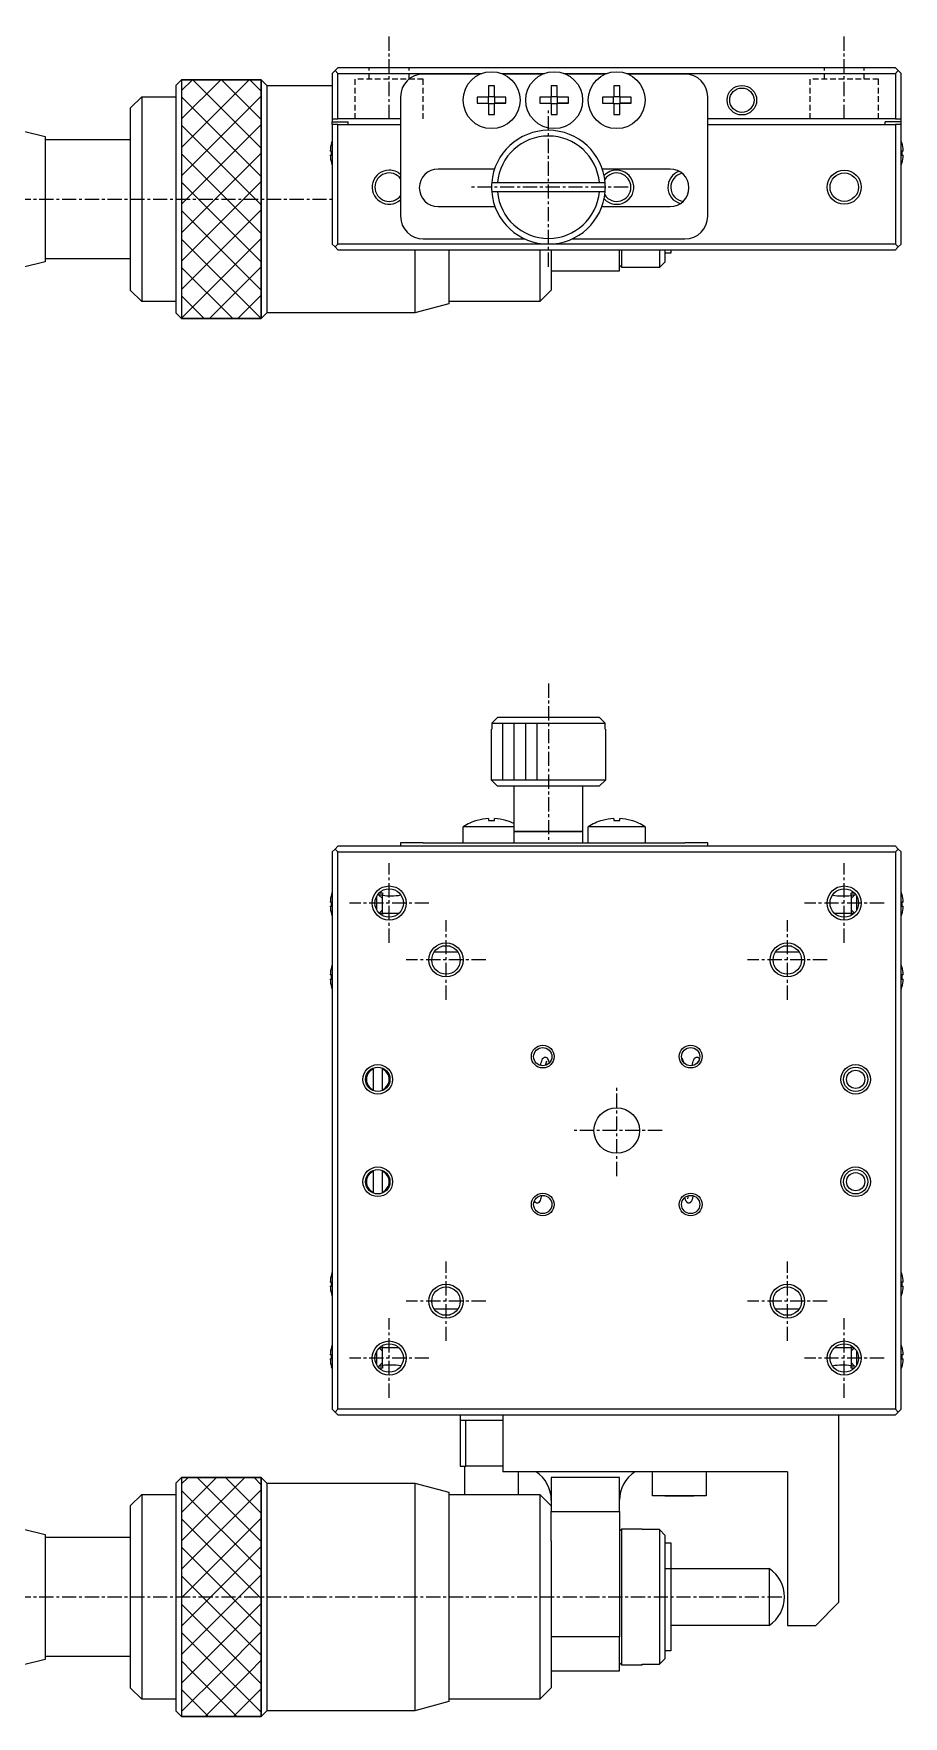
# Model space of a CAD drawing. Extents: x 440 to 775, y 150 to 385.
# Drawn here: x 515.2 to 591.6, y 237.3 to 385.2 of the extents above; entities that cross this region are included whole.
import ezdxf

# ---------------------------------------------------------------- set-up
doc = ezdxf.new("R2010")
doc.units = 0
doc.linetypes.add('CENTER', pattern=[2, 1.25, -0.25, 0.25, -0.25])
doc.linetypes.add('DASHED', pattern=[0.75, 0.5, -0.25])
doc.layers.get('0').update_dxf_attribs({"linetype": 'CONTINUOUS'})
doc.layers.add('CENTER', color=1, linetype='CENTER')

msp = doc.modelspace()

# ---------------------------------------------------------------- linework, layer by layer
at = {"color": 7, "linetype": 'CONTINUOUS'}
for p, q in [((541.66, 381.93), (541.41, 381.68)), ((541.41, 381.68), (541.41, 377.68)), ((541.91, 382.18), (541.66, 381.93)), ((541.91, 381.68), (541.66, 381.93)), ((590.91, 382.18), (541.91, 382.18)), ((541.91, 377.68), (541.91, 381.68)), ((541.91, 381.68), (554.56, 381.68)), ((556.27, 381.68), (560.06, 381.68)), ((561.77, 381.68), (565.56, 381.68)), ((567.27, 381.68), (590.91, 381.68)), ((591.16, 381.93), (590.91, 382.18)), ((591.16, 381.93), (590.91, 381.68)), ((590.91, 381.68), (590.91, 377.68)), ((591.41, 381.68), (591.16, 381.93)), ((591.41, 377.68), (591.41, 381.68)), ((527.66, 380.63), (528.16, 381.13)), ((527.66, 380.63), (527.66, 360.63)), ((535.16, 381.13), (535.66, 380.63)), ((535.66, 380.63), (535.66, 360.63)), ((535.66, 380.63), (541.41, 380.63)), ((554.43, 381.63), (549.41, 381.63)), ((555.15, 380.59), (555.15, 379.59)), ((555.67, 380.59), (555.15, 380.59)), ((555.67, 379.59), (555.67, 380.59)), ((559.93, 381.63), (556.39, 381.63)), ((560.65, 380.59), (560.65, 379.59)), ((561.17, 380.59), (560.65, 380.59)), ((561.17, 379.59), (561.17, 380.59)), ((565.43, 381.63), (561.89, 381.63)), ((566.15, 380.59), (566.15, 379.59)), ((566.67, 380.59), (566.15, 380.59)), ((566.67, 379.59), (566.67, 380.59)), ((572.41, 381.63), (567.39, 381.63)), ((523.66, 378.63), (524.66, 379.63)), ((524.66, 379.63), (524.66, 361.63)), ((524.66, 379.63), (527.66, 379.63)), ((547.41, 379.63), (547.41, 369.13)), ((554.15, 379.59), (554.15, 379.07)), ((555.15, 379.59), (554.15, 379.59)), ((554.15, 379.07), (555.15, 379.07)), ((554.15, 379.07), (555.11, 379.07)), ((555.11, 379.59), (555.11, 379.07)), ((555.11, 379.07), (555.15, 379.07)), ((555.67, 379.63), (555.15, 379.63)), ((555.15, 379.07), (555.15, 378.07)), ((555.15, 379.03), (555.67, 379.03)), ((556.67, 379.59), (555.67, 379.59)), ((555.67, 379.07), (556.67, 379.07)), ((555.67, 378.07), (555.67, 379.07)), ((555.67, 379.07), (555.71, 379.07)), ((555.71, 379.07), (555.71, 379.59)), ((556.67, 379.07), (555.71, 379.07)), ((556.67, 379.07), (556.67, 379.59)), ((559.65, 379.59), (559.65, 379.07)), ((560.65, 379.59), (559.65, 379.59)), ((559.65, 379.07), (560.65, 379.07)), ((559.65, 379.07), (560.61, 379.07)), ((560.61, 379.59), (560.61, 379.07)), ((560.61, 379.07), (560.65, 379.07)), ((561.17, 379.63), (560.65, 379.63)), ((560.65, 379.07), (560.65, 378.07)), ((560.65, 379.03), (561.17, 379.03)), ((562.17, 379.59), (561.17, 379.59)), ((561.17, 379.07), (562.17, 379.07)), ((561.17, 378.07), (561.17, 379.07)), ((561.17, 379.07), (561.21, 379.07)), ((561.21, 379.07), (561.21, 379.59)), ((562.17, 379.07), (561.21, 379.07)), ((562.17, 379.07), (562.17, 379.59)), ((565.15, 379.59), (565.15, 379.07)), ((566.15, 379.59), (565.15, 379.59)), ((565.15, 379.07), (566.15, 379.07)), ((565.15, 379.07), (566.11, 379.07)), ((566.11, 379.59), (566.11, 379.07)), ((566.11, 379.07), (566.15, 379.07)), ((566.67, 379.63), (566.15, 379.63)), ((566.15, 379.07), (566.15, 378.07)), ((566.15, 379.03), (566.67, 379.03)), ((567.67, 379.59), (566.67, 379.59)), ((566.67, 379.07), (567.67, 379.07)), ((566.67, 378.07), (566.67, 379.07)), ((566.67, 379.07), (566.71, 379.07)), ((566.71, 379.07), (566.71, 379.59)), ((567.67, 379.07), (566.71, 379.07)), ((567.67, 379.07), (567.67, 379.59)), ((574.41, 369.13), (574.41, 379.63)), ((523.66, 378.63), (523.66, 362.63)), ((541.41, 377.68), (541.91, 377.68)), ((541.41, 377.68), (541.41, 377.43)), ((541.41, 377.43), (542.81, 377.43)), ((541.41, 377.18), (541.41, 377.43)), ((547.41, 377.68), (541.91, 377.68)), ((542.81, 377.18), (542.81, 377.43)), ((555.15, 378.07), (555.67, 378.07)), ((560.65, 378.07), (561.17, 378.07)), ((566.15, 378.07), (566.67, 378.07)), ((590.91, 377.68), (574.41, 377.68)), ((590.01, 377.18), (590.01, 377.43)), ((591.41, 377.43), (590.01, 377.43)), ((590.91, 377.68), (591.41, 377.68)), ((591.41, 377.43), (591.41, 377.68)), ((591.41, 377.18), (591.41, 377.43)), ((514.16, 376.63), (516.16, 376.13)), ((516.16, 376.13), (516.16, 365.13)), ((516.16, 375.88), (523.66, 375.88)), ((541.41, 377.18), (541.41, 366.68)), ((541.91, 377.18), (541.41, 377.18)), ((541.91, 366.68), (541.91, 377.18)), ((541.91, 377.18), (547.41, 377.18)), ((574.41, 377.18), (590.91, 377.18)), ((590.91, 377.18), (590.91, 366.68)), ((591.41, 377.18), (590.91, 377.18)), ((591.41, 366.68), (591.41, 377.18)), ((541.34, 374.86), (541.22, 374.86)), ((541.22, 374.5), (541.34, 374.5)), ((541.34, 375.56), (541.34, 375.57)), ((541.34, 374.5), (541.34, 374.86)), ((591.49, 375.57), (591.48, 375.56)), ((591.48, 374.86), (591.48, 374.5)), ((591.6, 374.86), (591.48, 374.86)), ((591.48, 374.5), (591.6, 374.5)), ((541.34, 373.79), (541.34, 373.79)), ((555.68, 373.28), (550.71, 373.28)), ((571.11, 373.28), (565.15, 373.28)), ((591.48, 373.79), (591.49, 373.79)), ((555.43, 372.08), (555.93, 372.08)), ((555.93, 372.08), (564.9, 372.08)), ((564.9, 372.08), (565.4, 372.08)), ((550.71, 369.98), (555.71, 369.98)), ((555.93, 371.28), (555.43, 371.28)), ((565.4, 371.28), (555.43, 371.28)), ((564.9, 371.28), (555.93, 371.28)), ((565.4, 371.28), (564.9, 371.28)), ((565.12, 369.98), (571.11, 369.98)), ((549.41, 367.13), (558.34, 367.13)), ((562.49, 367.13), (572.41, 367.13)), ((523.66, 365.38), (516.16, 365.38)), ((541.41, 366.68), (541.66, 366.43)), ((541.66, 366.43), (541.91, 366.68)), ((541.66, 366.43), (541.91, 366.18)), ((560.41, 366.68), (541.91, 366.68)), ((541.91, 366.18), (590.91, 366.18)), ((548.66, 366.18), (548.66, 360.63)), ((551.66, 366.18), (551.66, 361.43)), ((559.66, 366.18), (559.66, 361.63)), ((590.91, 366.68), (560.41, 366.68)), ((560.66, 366.18), (560.66, 364.33)), ((566.66, 364.33), (566.66, 366.18)), ((566.86, 364.63), (566.86, 366.18)), ((570.16, 366.18), (570.16, 364.63)), ((570.66, 365.13), (570.66, 366.18)), ((571.16, 365.88), (570.66, 365.88)), ((571.16, 366.18), (571.16, 365.88)), ((590.91, 366.68), (591.16, 366.43)), ((590.91, 366.18), (591.16, 366.43)), ((591.16, 366.43), (591.41, 366.68)), ((516.16, 365.13), (514.16, 364.63)), ((560.66, 364.33), (566.66, 364.33)), ((560.66, 364.33), (560.66, 362.63)), ((566.86, 364.63), (566.66, 364.83)), ((570.16, 364.63), (566.86, 364.63)), ((570.66, 365.13), (570.16, 364.63)), ((524.66, 361.63), (523.66, 362.63)), ((560.66, 362.63), (559.66, 361.63)), ((527.66, 361.63), (524.66, 361.63)), ((551.66, 361.43), (548.66, 360.63)), ((559.66, 361.63), (551.66, 361.63)), ((528.16, 360.13), (527.66, 360.63)), ((535.66, 360.63), (535.16, 360.13)), ((548.66, 360.63), (535.66, 360.63)), ((555.43, 324.05), (555.41, 324.05)), ((555.43, 324.05), (555.41, 324.05)), ((555.41, 319.55), (555.41, 324.05)), ((555.93, 325.05), (555.43, 324.55)), ((555.43, 324.55), (565.4, 324.55)), ((555.43, 324.55), (555.43, 324.05)), ((564.9, 325.05), (555.93, 325.05)), ((564.9, 325.05), (555.93, 325.05)), ((565.4, 324.55), (564.9, 325.05)), ((565.4, 324.05), (565.4, 324.55)), ((565.41, 324.05), (565.4, 324.05)), ((565.41, 324.05), (565.4, 324.05)), ((565.41, 324.05), (565.41, 319.55)), ((565.41, 319.55), (555.41, 319.55)), ((555.91, 319.05), (555.41, 319.55)), ((565.41, 319.55), (564.91, 319.05)), ((555.91, 319.05), (564.91, 319.05)), ((557.41, 315.05), (557.41, 319.05)), ((563.41, 319.05), (563.41, 315.05)), ((557.41, 315.45), (552.91, 315.45)), ((552.91, 314.05), (552.91, 315.45)), ((554.15, 316.02), (554.15, 316.02)), ((554.15, 316.02), (554.15, 316.02)), ((555.15, 316.19), (555.15, 316.02)), ((555.15, 316.02), (555.67, 316.02)), ((555.67, 316.02), (555.67, 316.19)), ((556.67, 316.02), (556.68, 316.02)), ((556.67, 316.02), (556.68, 316.02)), ((568.91, 315.45), (563.91, 315.45)), ((563.91, 314.05), (563.91, 315.45)), ((565.15, 316.02), (565.15, 316.02)), ((565.15, 316.02), (565.15, 316.02)), ((566.15, 316.19), (566.15, 316.02)), ((566.15, 316.02), (566.67, 316.02)), ((566.67, 316.02), (566.67, 316.19)), ((567.67, 316.02), (567.68, 316.02)), ((567.67, 316.02), (567.68, 316.02)), ((568.91, 315.45), (568.91, 314.05)), ((541.66, 313.5), (541.91, 313.75)), ((590.91, 313.75), (541.91, 313.75)), ((549.41, 314.05), (547.41, 314.05)), ((547.41, 314.05), (547.41, 313.75)), ((549.41, 314.05), (554.34, 314.05)), ((554.34, 314.05), (556.49, 314.05)), ((556.49, 314.05), (559.84, 314.05)), ((557.41, 315.05), (563.41, 315.05)), ((563.41, 315.05), (557.41, 315.05)), ((557.41, 314.05), (557.41, 315.05)), ((559.84, 314.05), (561.99, 314.05)), ((561.99, 314.05), (565.34, 314.05)), ((563.41, 315.05), (563.41, 314.05)), ((565.34, 314.05), (567.49, 314.05)), ((567.49, 314.05), (572.41, 314.05)), ((574.41, 314.05), (572.41, 314.05)), ((574.41, 313.75), (574.41, 314.05)), ((590.91, 313.75), (591.16, 313.5)), ((541.41, 313.25), (541.66, 313.5)), ((541.41, 313.25), (541.41, 264.25)), ((541.66, 313.5), (541.91, 313.25)), ((541.91, 313.25), (590.91, 313.25)), ((541.91, 264.25), (541.91, 313.25)), ((590.91, 313.25), (591.16, 313.5)), ((590.91, 313.25), (590.91, 264.25)), ((591.16, 313.5), (591.41, 313.25)), ((591.41, 264.25), (591.41, 313.25)), ((541.34, 309.54), (541.34, 309.54)), ((541.34, 309.54), (541.34, 309.54)), ((545.31, 309.35), (545.31, 308.16)), ((545.43, 309.53), (545.51, 309.45)), ((545.51, 309.45), (545.81, 309.15)), ((545.81, 309.43), (545.52, 309.45)), ((545.81, 309.65), (545.81, 309.43)), ((545.81, 309.15), (545.81, 309.43)), ((587.01, 309.43), (587.01, 309.65)), ((587.31, 309.45), (587.01, 309.43)), ((587.01, 309.15), (587.31, 309.45)), ((587.01, 309.43), (587.01, 309.15)), ((587.31, 309.45), (587.39, 309.53)), ((587.51, 308.16), (587.51, 309.35)), ((591.49, 309.54), (591.48, 309.54)), ((591.49, 309.54), (591.48, 309.54)), ((541.34, 308.83), (541.22, 308.83)), ((541.22, 308.47), (541.34, 308.47)), ((541.34, 308.47), (541.34, 308.83)), ((541.34, 307.76), (541.34, 307.77)), ((541.34, 307.76), (541.34, 307.77)), ((545.81, 308.15), (545.53, 307.87)), ((545.55, 307.85), (545.81, 307.86)), ((545.81, 308.15), (545.81, 309.15)), ((545.81, 307.86), (545.81, 308.15)), ((545.81, 307.86), (545.81, 307.73)), ((545.81, 307.86), (547.28, 307.85)), ((585.55, 307.85), (587.01, 307.86)), ((587.01, 309.15), (587.01, 308.15)), ((587.01, 308.15), (587.01, 307.86)), ((587.3, 307.87), (587.01, 308.15)), ((587.01, 307.73), (587.01, 307.86)), ((587.01, 307.86), (587.28, 307.85)), ((591.48, 308.83), (591.48, 308.47)), ((591.6, 308.83), (591.48, 308.83)), ((591.48, 308.47), (591.6, 308.47)), ((591.48, 307.77), (591.49, 307.76)), ((591.48, 307.77), (591.49, 307.76)), ((551.76, 304.95), (551.06, 304.95)), ((581.76, 304.95), (581.06, 304.95)), ((550.38, 304.45), (552.45, 304.45)), ((580.38, 304.45), (582.45, 304.45)), ((541.34, 302.43), (541.22, 302.43)), ((541.22, 302.07), (541.34, 302.07)), ((541.34, 303.14), (541.34, 303.14)), ((541.34, 303.14), (541.34, 303.14)), ((541.34, 302.07), (541.34, 302.43)), ((591.49, 303.14), (591.48, 303.14)), ((591.49, 303.14), (591.48, 303.14)), ((591.48, 302.43), (591.48, 302.07)), ((591.6, 302.43), (591.48, 302.43)), ((591.48, 302.07), (591.6, 302.07)), ((541.34, 301.36), (541.34, 301.37)), ((541.34, 301.36), (541.34, 301.37)), ((591.48, 301.37), (591.49, 301.36)), ((591.48, 301.37), (591.49, 301.36)), ((560.23, 294.86), (560.13, 294.48)), ((572.12, 295.14), (572.29, 294.75)), ((573.53, 294.84), (573.5, 294.71)), ((545.01, 294.17), (545.01, 294.25)), ((545.01, 294.25), (545.01, 292.26)), ((545.01, 294.17), (545.01, 292.34)), ((545.81, 294.25), (545.81, 294.17)), ((545.81, 292.34), (545.81, 294.17)), ((545.01, 292.25), (545.01, 292.34)), ((545.81, 292.34), (545.81, 292.25)), ((545.01, 285.17), (545.01, 285.25)), ((545.01, 285.25), (545.01, 283.26)), ((545.01, 285.17), (545.01, 283.34)), ((545.81, 285.25), (545.81, 285.17)), ((545.81, 283.34), (545.81, 285.17)), ((545.01, 283.25), (545.01, 283.34)), ((545.81, 283.34), (545.81, 283.25)), ((559.33, 282.74), (559.35, 282.82)), ((572.65, 282.75), (572.71, 283.03)), ((541.34, 275.43), (541.22, 275.43)), ((541.34, 276.14), (541.34, 276.14)), ((541.34, 276.14), (541.34, 276.14)), ((541.34, 275.07), (541.34, 275.43)), ((591.49, 276.14), (591.48, 276.14)), ((591.49, 276.14), (591.48, 276.14)), ((591.48, 275.43), (591.48, 275.07)), ((591.6, 275.43), (591.48, 275.43)), ((541.22, 275.07), (541.34, 275.07)), ((541.34, 274.36), (541.34, 274.37)), ((541.34, 274.36), (541.34, 274.37)), ((591.48, 275.07), (591.6, 275.07)), ((591.48, 274.37), (591.49, 274.36)), ((591.48, 274.37), (591.49, 274.36)), ((552.45, 273.05), (550.38, 273.05)), ((551.06, 272.55), (551.76, 272.55)), ((582.45, 273.05), (580.38, 273.05)), ((581.06, 272.55), (581.76, 272.55)), ((541.34, 269.74), (541.34, 269.74)), ((541.34, 269.74), (541.34, 269.74)), ((545.31, 269.35), (545.31, 268.16)), ((545.53, 269.64), (545.81, 269.35)), ((545.81, 269.65), (545.55, 269.65)), ((545.81, 269.78), (545.81, 269.65)), ((545.81, 269.35), (545.81, 269.65)), ((547.28, 269.65), (545.81, 269.65)), ((545.81, 268.35), (545.81, 269.35)), ((587.01, 269.65), (585.55, 269.65)), ((587.01, 269.65), (587.01, 269.78)), ((587.01, 269.65), (587.01, 269.35)), ((587.28, 269.65), (587.01, 269.65)), ((587.01, 269.35), (587.3, 269.64)), ((587.01, 269.35), (587.01, 268.35)), ((587.51, 268.16), (587.51, 269.35)), ((591.49, 269.74), (591.48, 269.74)), ((591.49, 269.74), (591.48, 269.74)), ((541.34, 269.03), (541.22, 269.03)), ((541.22, 268.67), (541.34, 268.67)), ((541.34, 268.67), (541.34, 269.03)), ((541.34, 267.96), (541.34, 267.97)), ((541.34, 267.96), (541.34, 267.97)), ((545.51, 268.05), (545.43, 267.98)), ((545.81, 268.35), (545.51, 268.05)), ((545.52, 268.06), (545.81, 268.08)), ((545.81, 268.08), (545.81, 268.35)), ((545.81, 268.08), (545.81, 267.86)), ((587.01, 268.35), (587.01, 268.08)), ((587.31, 268.05), (587.01, 268.35)), ((587.01, 267.86), (587.01, 268.08)), ((587.01, 268.08), (587.31, 268.06)), ((587.39, 267.98), (587.31, 268.05)), ((591.48, 269.03), (591.48, 268.67)), ((591.6, 269.03), (591.48, 269.03)), ((591.48, 268.67), (591.6, 268.67)), ((591.48, 267.97), (591.49, 267.96)), ((591.48, 267.97), (591.49, 267.96)), ((541.66, 264), (541.41, 264.25)), ((541.66, 264), (541.91, 264.25)), ((541.91, 263.75), (541.66, 264)), ((590.91, 264.25), (541.91, 264.25)), ((541.91, 263.75), (590.91, 263.75)), ((552.66, 263.75), (552.66, 263.25)), ((556.41, 263.75), (556.41, 258.75)), ((585.91, 263.75), (585.91, 247.25)), ((590.91, 264.25), (591.16, 264)), ((591.16, 264), (590.91, 263.75)), ((591.41, 264.25), (591.16, 264)), ((552.66, 263.25), (552.66, 259.25)), ((553.16, 263.25), (552.66, 263.25)), ((556.41, 263.25), (553.16, 263.25)), ((553.16, 259.25), (553.16, 263.25)), ((552.66, 259.25), (553.16, 259.25)), ((553.06, 256.75), (553.06, 259.25)), ((556.41, 259.25), (553.16, 259.25)), ((527.66, 257.75), (528.16, 258.25)), ((527.66, 257.75), (527.66, 237.75)), ((535.16, 258.25), (535.66, 257.75)), ((535.66, 257.75), (535.66, 237.75)), ((535.66, 257.75), (548.66, 257.75)), ((548.66, 257.75), (548.66, 237.75)), ((548.66, 257.75), (551.66, 256.95)), ((581.41, 258.75), (556.41, 258.75)), ((557.76, 258.75), (557.76, 256.75)), ((566.66, 258.25), (560.66, 258.25)), ((560.66, 258.25), (560.66, 255.25)), ((566.66, 255.25), (566.66, 258.25)), ((569.56, 256.65), (569.56, 258.75)), ((574.26, 258.75), (574.26, 256.65)), ((581.41, 258.75), (581.41, 245.25)), ((523.66, 255.75), (524.66, 256.75)), ((524.66, 256.75), (524.66, 238.75)), ((524.66, 256.75), (527.66, 256.75)), ((551.66, 256.95), (551.66, 238.55)), ((551.66, 256.95), (551.66, 256.75)), ((551.66, 256.75), (551.66, 250.25)), ((551.66, 256.75), (551.66, 238.75)), ((551.66, 256.75), (559.66, 256.75)), ((559.66, 256.75), (559.66, 238.75)), ((559.66, 256.75), (560.66, 255.75)), ((574.26, 256.65), (569.56, 256.65)), ((571.91, 256.65), (569.56, 256.65)), ((570.64, 256.65), (571.28, 256.65)), ((571.28, 256.65), (570.64, 256.65)), ((571.28, 256.65), (572.55, 256.65)), ((572.55, 256.65), (571.28, 256.65)), ((574.26, 256.65), (571.91, 256.65)), ((572.55, 256.65), (573.18, 256.65)), ((573.18, 256.65), (572.55, 256.65)), ((523.66, 255.75), (523.66, 239.75)), ((560.66, 255.25), (566.66, 255.25)), ((560.66, 252.68), (560.66, 255.25)), ((566.66, 255.25), (566.66, 244.25)), ((514.16, 253.75), (516.16, 253.25)), ((516.16, 253.25), (516.16, 242.25)), ((516.16, 253.25), (516.16, 253)), ((516.16, 253), (516.16, 247.75)), ((516.16, 253), (523.66, 253)), ((566.66, 253.55), (566.86, 253.75)), ((566.86, 241.75), (566.86, 253.75)), ((566.86, 253.75), (568.66, 253.75)), ((568.66, 253.67), (568.66, 253.75)), ((568.66, 253.67), (568.66, 253.75)), ((570.16, 253.67), (568.66, 253.67)), ((570.16, 253.67), (570.16, 241.84)), ((570.66, 253.16), (570.16, 253.67)), ((570.66, 242.35), (570.66, 253.16)), ((570.66, 252.4), (570.66, 253.16)), ((560.66, 252.68), (560.66, 247.75)), ((570.66, 252.5), (571.16, 252.5)), ((571.16, 252.5), (571.16, 243)), ((571.16, 252.5), (571.16, 252.25)), ((570.66, 250.25), (579.82, 250.25)), ((579.82, 250.25), (579.82, 245.25)), ((516.16, 247.75), (516.16, 242.5)), ((560.66, 247.75), (560.66, 239.75)), ((585.91, 247.25), (583.91, 245.25)), ((551.66, 245.25), (551.66, 238.75)), ((566.66, 244.25), (560.66, 244.25)), ((566.66, 241.25), (566.66, 244.25)), ((579.82, 245.25), (571.16, 245.25)), ((581.41, 245.25), (583.91, 245.25)), ((570.66, 242.35), (570.66, 243.11)), ((571.16, 243), (570.66, 243)), ((571.16, 243.25), (571.16, 243)), ((516.16, 242.25), (514.16, 241.75)), ((516.16, 242.5), (516.16, 242.25)), ((523.66, 242.5), (516.16, 242.5)), ((560.66, 241.25), (566.66, 241.25)), ((560.66, 241.25), (560.66, 239.75)), ((566.86, 241.75), (566.66, 241.95)), ((568.66, 241.75), (566.86, 241.75)), ((568.66, 241.75), (568.66, 241.84)), ((568.66, 241.75), (568.66, 241.84)), ((568.66, 241.84), (570.16, 241.84)), ((570.16, 241.84), (570.66, 242.35)), ((524.66, 238.75), (523.66, 239.75)), ((560.66, 239.75), (559.66, 238.75)), ((527.66, 238.75), (524.66, 238.75)), ((551.66, 238.55), (548.66, 237.75)), ((551.66, 238.75), (551.66, 238.55)), ((559.66, 238.75), (551.66, 238.75)), ((528.16, 237.25), (527.66, 237.75)), ((535.66, 237.75), (535.16, 237.25)), ((548.66, 237.75), (535.66, 237.75))]:
    msp.add_line(p, q, dxfattribs=at)
at = {"color": 3, "linetype": 'DASHED'}
for p, q in [((544.66, 381.18), (544.66, 382.18)), ((548.16, 381.18), (548.16, 382.18)), ((584.66, 381.18), (584.66, 382.18)), ((588.16, 381.18), (588.16, 382.18)), ((549.41, 381.18), (543.41, 381.18)), ((543.41, 377.68), (543.41, 381.18)), ((549.41, 377.68), (549.41, 381.18)), ((589.41, 381.18), (583.41, 381.18)), ((583.41, 377.68), (583.41, 381.18)), ((589.41, 377.68), (589.41, 381.18))]:
    msp.add_line(p, q, dxfattribs=at)
at = {"color": 3, "linetype": 'CONTINUOUS'}
for p, q in [((529.11, 381.13), (528.16, 380.18)), ((531.61, 381.13), (528.16, 377.68)), ((534.11, 381.13), (528.16, 375.18)), ((528.16, 381.13), (528.16, 360.13)), ((528.16, 381.13), (535.16, 381.13)), ((535.16, 375.12), (529.16, 381.13)), ((535.16, 377.62), (531.66, 381.13)), ((535.16, 380.12), (534.16, 381.13)), ((535.16, 381.13), (535.16, 360.13)), ((535.16, 379.68), (528.16, 372.68)), ((535.16, 372.62), (528.16, 379.62)), ((535.16, 377.18), (528.16, 370.18)), ((535.16, 370.12), (528.16, 377.12)), ((535.16, 374.68), (528.16, 367.68)), ((535.16, 367.62), (528.16, 374.62)), ((535.16, 372.18), (528.16, 365.18)), ((535.16, 365.12), (528.16, 372.12)), ((587.64, 371.43), (587.6, 371.29)), ((535.16, 369.68), (528.16, 362.68)), ((535.16, 362.62), (528.16, 369.62)), ((535.16, 367.18), (528.16, 360.18)), ((535.16, 360.13), (528.16, 367.12)), ((532.66, 360.13), (528.16, 364.62)), ((535.16, 364.68), (530.61, 360.13)), ((530.16, 360.13), (528.16, 362.12)), ((535.16, 362.18), (533.11, 360.13)), ((535.16, 360.13), (528.16, 360.13)), ((556.41, 319.55), (556.41, 324.55)), ((557.41, 319.55), (557.41, 324.55)), ((558.41, 319.55), (558.41, 324.55)), ((559.41, 319.55), (559.41, 324.55)), ((545.55, 309.65), (545.81, 309.65)), ((587.01, 309.65), (587.28, 309.65)), ((545.81, 267.86), (545.55, 267.85)), ((587.28, 267.85), (587.01, 267.86)), ((528.73, 258.25), (528.16, 257.68)), ((531.23, 258.25), (528.16, 255.18)), ((533.73, 258.25), (528.16, 252.68)), ((528.16, 258.25), (528.16, 237.25)), ((528.16, 258.25), (535.16, 258.25)), ((535.16, 252.62), (529.53, 258.25)), ((535.16, 255.12), (532.03, 258.25)), ((535.16, 257.62), (534.53, 258.25)), ((535.16, 258.25), (535.16, 237.25)), ((535.16, 257.18), (528.16, 250.18)), ((535.16, 250.12), (528.16, 257.12)), ((535.16, 254.68), (528.16, 247.68)), ((535.16, 247.62), (528.16, 254.62)), ((535.16, 252.18), (528.16, 245.18)), ((535.16, 245.12), (528.16, 252.12)), ((535.16, 249.68), (528.16, 242.68)), ((535.16, 242.62), (528.16, 249.62)), ((534.13, 241.15), (528.16, 247.12)), ((535.16, 247.18), (529.13, 241.15)), ((531.63, 241.15), (528.16, 244.62)), ((535.16, 244.68), (531.63, 241.15)), ((529.13, 241.15), (528.16, 242.12)), ((529.13, 241.15), (528.16, 240.18)), ((531.63, 241.15), (528.16, 237.68)), ((533.03, 237.25), (529.13, 241.15)), ((534.13, 241.15), (530.23, 237.25)), ((535.16, 237.62), (531.63, 241.15)), ((535.16, 242.18), (534.13, 241.15)), ((535.16, 240.12), (534.13, 241.15)), ((535.16, 239.68), (532.73, 237.25)), ((530.53, 237.25), (528.16, 239.62)), ((535.16, 237.25), (528.16, 237.25))]:
    msp.add_line(p, q, dxfattribs=at)
at = {"color": 7, "linetype": 'CONTINUOUS'}
for points in [[(535.16, 381.13), (528.16, 381.13), (528.16, 360.13), (535.16, 360.13)], [(535.16, 258.25), (528.16, 258.25), (528.16, 237.25), (535.16, 237.25)]]:
    msp.add_lwpolyline(points, close=True, dxfattribs=at)
for points in [[(559.73, 294.48, -0.044824), (559.86, 294.98), (559.9, 295.07), (559.97, 295.15), (560.07, 295.2), (560.17, 295.2), (560.26, 295.16), (560.34, 295.06, -0.066171), (560.47, 294.68)], [(573.05, 294.47, -0.049752), (573.18, 294.98), (573.24, 295.1), (573.33, 295.18), (573.42, 295.21), (573.53, 295.19), (573.63, 295.11), (573.68, 295.03)], [(559.8, 283.04, -0.046243), (559.68, 282.6), (559.63, 282.5), (559.56, 282.43), (559.47, 282.38), (559.36, 282.38), (559.27, 282.43), (559.19, 282.54), (559.18, 282.56)]]:
    msp.add_lwpolyline(points, format="xyb", dxfattribs=at)
msp.add_lwpolyline([(573.12, 283.03), (573.12, 283.02), (573.1, 282.96), (573.09, 282.89), (573.08, 282.83), (573.06, 282.78), (573.05, 282.73), (573.03, 282.69), (573.02, 282.64), (573, 282.59), (572.98, 282.55), (572.96, 282.52), (572.94, 282.49), (572.93, 282.47), (572.91, 282.45), (572.89, 282.44), (572.88, 282.42), (572.86, 282.41), (572.84, 282.4), (572.82, 282.39), (572.81, 282.38), (572.79, 282.38), (572.78, 282.37), (572.76, 282.37), (572.75, 282.37), (572.74, 282.37), (572.73, 282.37), (572.72, 282.37), (572.71, 282.37), (572.7, 282.37), (572.69, 282.38), (572.68, 282.38), (572.67, 282.38), (572.67, 282.38), (572.66, 282.38), (572.65, 282.39), (572.64, 282.39), (572.63, 282.4), (572.62, 282.41), (572.6, 282.42), (572.59, 282.43), (572.58, 282.45), (572.56, 282.47), (572.54, 282.5), (572.52, 282.53), (572.5, 282.56), (572.48, 282.6), (572.47, 282.64), (572.45, 282.69), (572.43, 282.74), (572.42, 282.8), (572.4, 282.86), (572.4, 282.87)], dxfattribs=at)
for centre, radius in [((555.41, 379.33), 2.5), ((560.91, 379.33), 2.5), ((566.41, 379.33), 2.5), ((577.41, 379.33), 1.07), ((586.41, 371.68), 1.25), ((546.41, 308.75), 1.25), ((586.41, 308.75), 1.25), ((551.41, 303.75), 1.25), ((581.41, 303.75), 1.25), ((559.91, 295.25), 0.8), ((572.91, 295.25), 0.8), ((545.41, 293.25), 1.07), ((587.41, 293.25), 1.07), ((587.41, 293.25), 0.8), ((566.41, 288.75), 2), ((545.41, 284.25), 1.07), ((587.41, 284.25), 1.07), ((587.41, 284.25), 0.8), ((559.91, 282.25), 0.8), ((572.91, 282.25), 0.8), ((551.41, 273.75), 1.25), ((581.41, 273.75), 1.25), ((546.41, 268.75), 1.25), ((586.41, 268.75), 1.25)]:
    msp.add_circle(centre, radius, dxfattribs=at)
at = {"color": 3, "linetype": 'CONTINUOUS'}
for centre, radius in [((577.41, 379.33), 1.3), ((586.41, 371.68), 1.5), ((546.41, 308.75), 1.5), ((586.41, 308.75), 1.5), ((551.41, 303.75), 1.5), ((581.41, 303.75), 1.5), ((559.91, 295.25), 1), ((572.91, 295.25), 1), ((545.41, 293.25), 1.3), ((587.41, 293.25), 1.3), ((545.41, 284.25), 1.3), ((587.41, 284.25), 1.3), ((559.91, 282.25), 1), ((572.91, 282.25), 1), ((551.41, 273.75), 1.5), ((581.41, 273.75), 1.5), ((546.41, 268.75), 1.5), ((586.41, 268.75), 1.5)]:
    msp.add_circle(centre, radius, dxfattribs=at)
at = {"color": 7, "linetype": 'CONTINUOUS'}
for centre, radius, start, end in [((549.41, 379.63), 2, 90, 180), ((572.41, 379.63), 2, 0, 90), ((544.41, 374.68), 3.2, 159.6359, 163.8775), ((560.41, 371.68), 5, 4.5886, 175.4114), ((560.41, 371.68), 4.5, 5.0997, 174.9003), ((588.41, 374.68), 3.2, 16.1225, 20.3641), ((544.41, 374.68), 3.19, 163.8933, 176.7703), ((544.41, 374.68), 3.19, 183.2297, 196.1067), ((588.41, 374.68), 3.19, 3.2297, 16.1067), ((588.41, 374.68), 3.19, 343.8933, 356.7703), ((544.41, 374.68), 3.2, 196.1225, 200.3641), ((546.41, 371.68), 1.25, 36.8699, 323.1301), ((550.71, 371.63), 1.65, 90, 270), ((566.41, 371.68), 1.25, 0, 146.8771), ((571.11, 371.63), 1.65, 270, 90), ((572.41, 371.68), 1.25, 101.6258, 262.7794), ((588.41, 374.68), 3.2, 339.6359, 343.8775), ((560.41, 371.68), 5, 175.4114, 184.5886), ((566.41, 371.68), 1.25, 213.1229, 0), ((560.41, 371.68), 5, 355.4114, 4.5886), ((560.41, 371.68), 5, 184.5886, 355.4114), ((560.41, 371.68), 4.5, 185.0997, 354.9003), ((549.41, 369.13), 2, 180, 270), ((572.41, 369.13), 2, 270, 0), ((555.41, 311.7), 4.5, 106.2858, 123.749), ((555.41, 311.7), 4.49, 93.3178, 106.2694), ((555.41, 311.7), 4.49, 73.7306, 86.6822), ((555.41, 311.7), 4.5, 63.6122, 73.7142), ((566.41, 311.7), 4.5, 106.2858, 123.749), ((566.41, 311.7), 4.49, 93.3178, 106.2694), ((566.41, 311.7), 4.49, 73.7306, 86.6822), ((566.41, 311.7), 4.5, 56.251, 73.7142), ((544.41, 308.65), 3.19, 163.8933, 176.7703), ((544.41, 308.65), 3.2, 159.6359, 163.8775), ((546.55, 314.45), 5.07, 261.618, 280.1707), ((586.27, 314.46), 5.09, 259.8542, 278.3571), ((588.41, 308.65), 3.2, 16.1225, 20.3641), ((588.41, 308.65), 3.19, 3.2297, 16.1067), ((544.41, 308.65), 3.19, 183.2297, 196.1067), ((544.41, 308.65), 3.2, 196.1225, 200.3641), ((588.41, 308.65), 3.2, 339.6359, 343.8775), ((588.41, 308.65), 3.19, 343.8933, 356.7703), ((544.41, 302.25), 3.2, 159.6359, 163.8775), ((588.41, 302.25), 3.2, 16.1225, 20.3641), ((544.41, 302.25), 3.19, 163.8933, 176.7703), ((544.41, 302.25), 3.19, 183.2297, 196.1067), ((588.41, 302.25), 3.19, 3.2297, 16.1067), ((588.41, 302.25), 3.19, 343.8933, 356.7703), ((544.41, 302.25), 3.2, 196.1225, 200.3641), ((588.41, 302.25), 3.2, 339.6359, 343.8775), ((545.41, 293.25), 1, 113.5782, 246.4218), ((545.41, 293.25), 1, 293.5782, 66.4218), ((545.41, 284.25), 1, 113.5782, 246.4218), ((545.41, 284.25), 1, 293.5782, 66.4218), ((544.41, 275.25), 3.19, 163.8933, 176.7703), ((544.41, 275.25), 3.2, 159.6359, 163.8775), ((588.41, 275.25), 3.2, 16.1225, 20.3641), ((588.41, 275.25), 3.19, 3.2297, 16.1067), ((544.41, 275.25), 3.19, 183.2297, 196.1067), ((544.41, 275.25), 3.2, 196.1225, 200.3641), ((588.41, 275.25), 3.2, 339.6359, 343.8775), ((588.41, 275.25), 3.19, 343.8933, 356.7703), ((544.41, 268.85), 3.19, 163.8933, 176.7703), ((544.41, 268.85), 3.2, 159.6359, 163.8775), ((588.41, 268.85), 3.2, 16.1225, 20.3641), ((588.41, 268.85), 3.19, 3.2297, 16.1067), ((544.41, 268.85), 3.19, 183.2297, 196.1067), ((544.41, 268.85), 3.2, 196.1225, 200.3641), ((546.55, 263.05), 5.09, 79.8542, 98.3571), ((586.27, 263.06), 5.07, 81.618, 100.1707), ((588.41, 268.85), 3.2, 339.6359, 343.8775), ((588.41, 268.85), 3.19, 343.8933, 356.7703), ((557.66, 256.25), 3, 0, 56.4427), ((569.66, 256.25), 3, 123.5573, 180), ((578.16, 247.75), 3, 0, 56.4427), ((578.16, 247.75), 3, 303.5573, 0)]:
    msp.add_arc(centre, radius, start, end, dxfattribs=at)
at = {"color": 3, "linetype": 'CONTINUOUS'}
for centre, start, end in [((546.41, 371.68), 90, 311.8103), ((546.41, 371.68), 48.1897, 90), ((566.41, 371.68), 90, 138.1897), ((566.41, 371.68), 222.5988, 90), ((572.41, 371.68), 110.4179, 253.9872)]:
    msp.add_arc(centre, 1.5, start, end, dxfattribs=at)
at = {"layer": 'CENTER', "color": 1, "linetype": 'CENTER'}
for p, q in [((546.41, 377.68), (546.41, 385.18)), ((586.41, 377.68), (586.41, 385.18)), ((560.41, 364.68), (560.41, 378.68)), ((567.41, 371.68), (553.41, 371.68)), ((483.66, 370.63), (541.41, 370.63)), ((560.41, 328.05), (560.41, 314.05)), ((546.41, 305.25), (546.41, 312.25)), ((586.41, 305.25), (586.41, 312.25)), ((549.91, 308.75), (542.91, 308.75)), ((589.91, 308.75), (582.91, 308.75)), ((551.41, 300.25), (551.41, 307.25)), ((581.41, 300.25), (581.41, 307.25)), ((554.91, 303.75), (547.91, 303.75)), ((584.91, 303.75), (577.91, 303.75)), ((566.41, 284.75), (566.41, 292.75)), ((570.41, 288.75), (562.41, 288.75)), ((551.41, 270.25), (551.41, 277.25)), ((581.41, 270.25), (581.41, 277.25)), ((554.91, 273.75), (547.91, 273.75)), ((584.91, 273.75), (577.91, 273.75)), ((546.41, 265.25), (546.41, 272.25)), ((586.41, 265.25), (586.41, 272.25)), ((549.91, 268.75), (542.91, 268.75)), ((589.91, 268.75), (582.91, 268.75)), ((483.66, 247.75), (581.16, 247.75))]:
    msp.add_line(p, q, dxfattribs=at)

doc.saveas('drawing.dxf')
